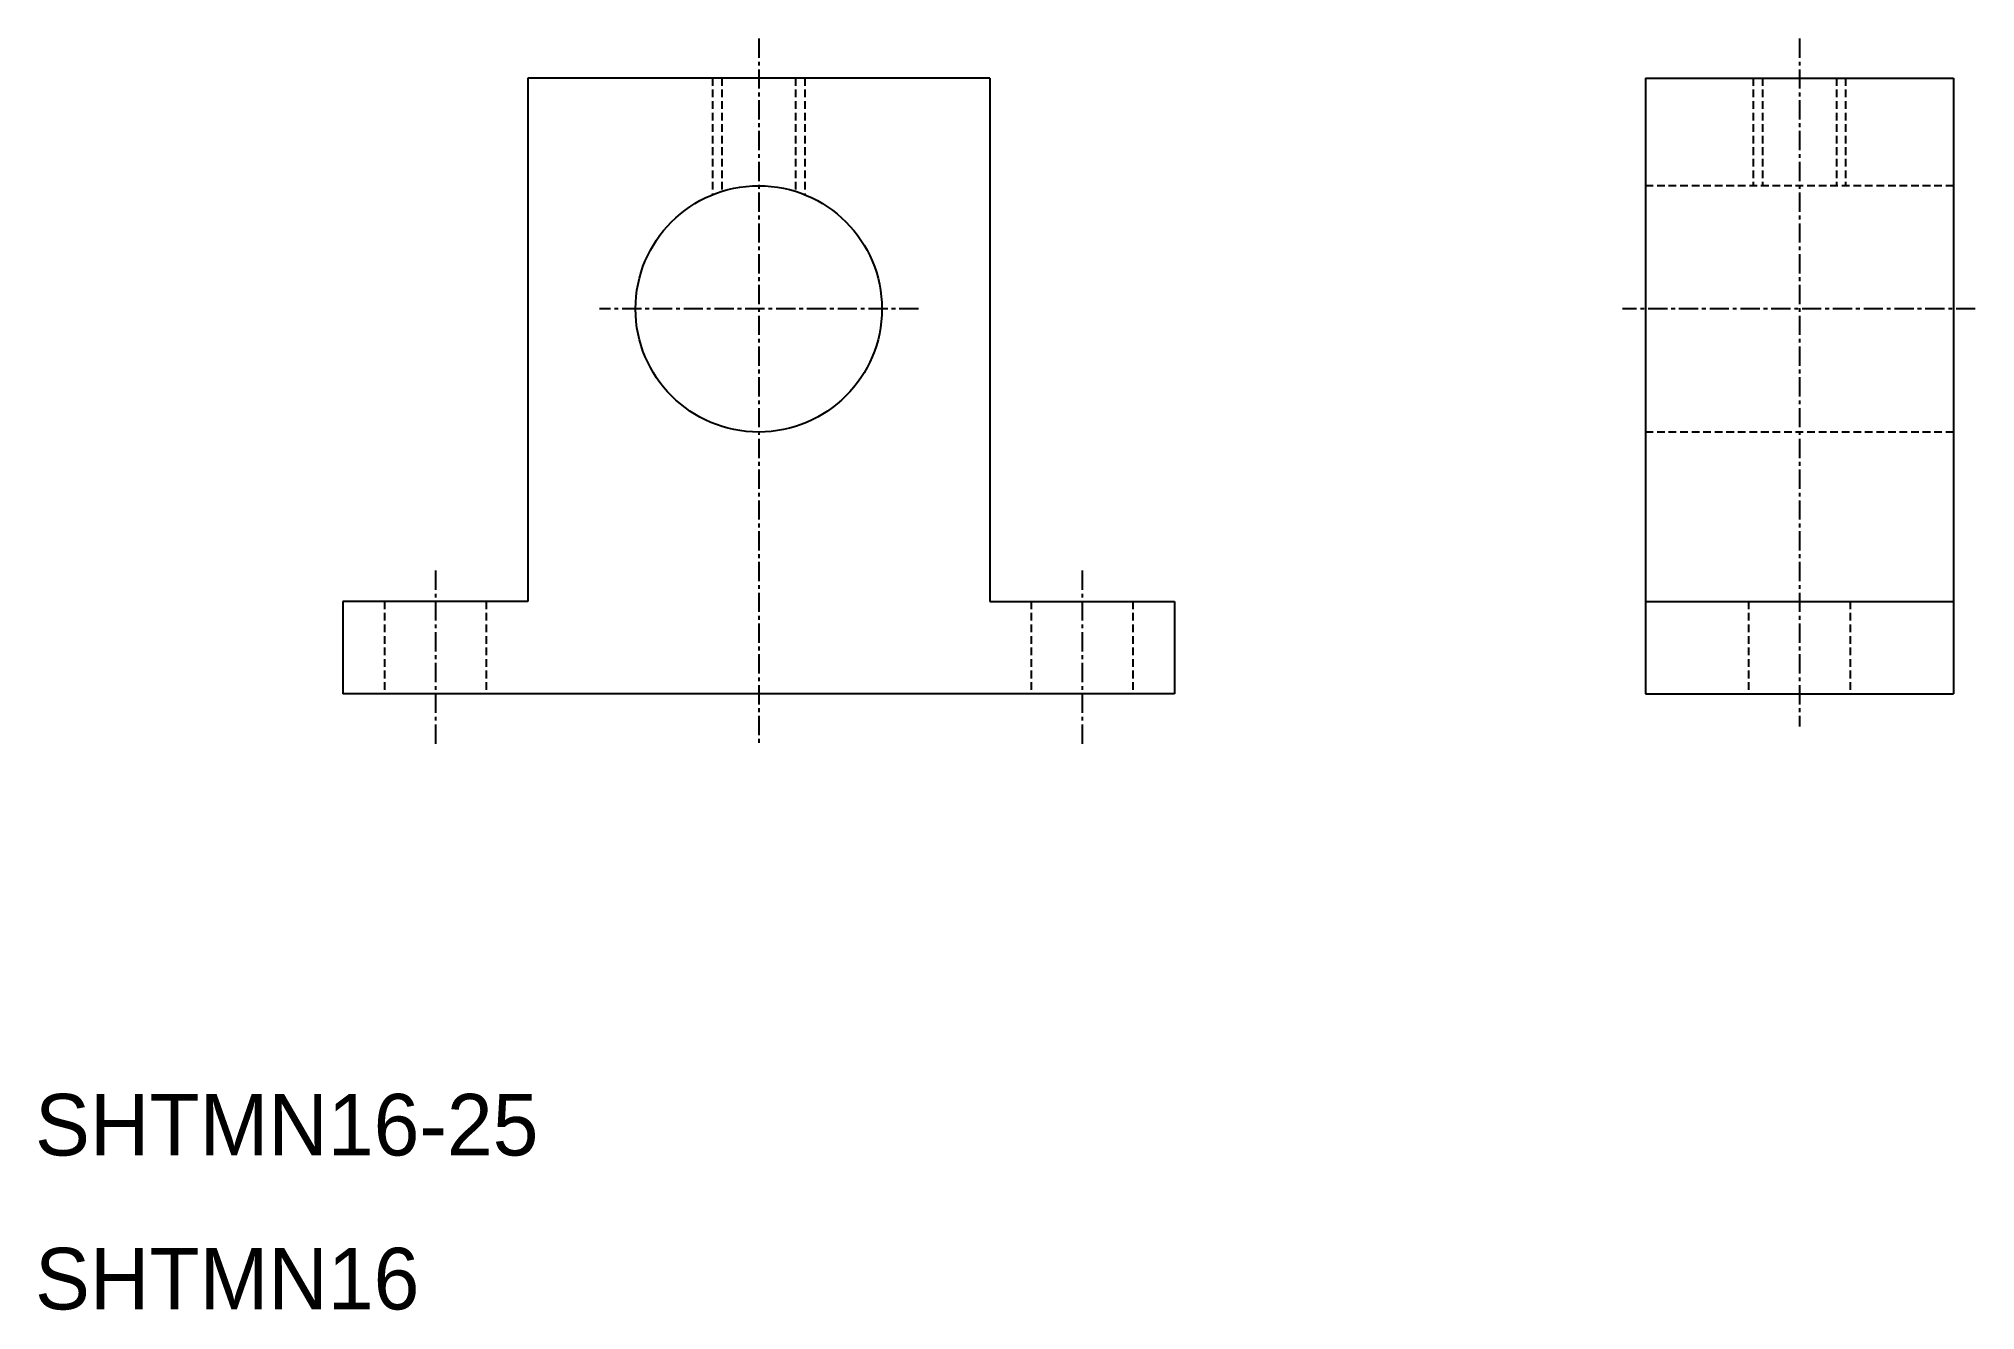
# Model space of a CAD drawing. Extents: x 10 to 136, y 10 to 93.
import ezdxf

# ---------------------------------------------------------------- set-up
doc = ezdxf.new("R2010")
doc.units = 0
doc.linetypes.add('CENTER', pattern=[2, 1.25, -0.25, 0.25, -0.25])
doc.linetypes.add('DASHED', pattern=[0.75, 0.5, -0.25])
doc.layers.get('0').update_dxf_attribs({"linetype": 'CONTINUOUS'})
doc.layers.add('CENTER', color=1, linetype='CENTER')

msp = doc.modelspace()

# ---------------------------------------------------------------- linework, layer by layer
at = {"color": 7, "linetype": 'CONTINUOUS'}
for p, q in [((72, 90), (42, 90)), ((42, 90), (42, 56)), ((72, 90), (72, 56)), ((114.59, 90), (114.59, 50)), ((114.59, 90), (134.59, 90)), ((134.59, 90), (134.59, 50)), ((42, 56), (30, 56)), ((30, 56), (30, 50)), ((72, 56), (84, 56)), ((84, 56), (84, 50)), ((114.59, 56), (134.59, 56)), ((84, 50), (30, 50)), ((57, 50), (57, 50)), ((114.59, 50), (134.59, 50))]:
    msp.add_line(p, q, dxfattribs=at)
at = {"color": 3, "linetype": 'DASHED'}
for p, q in [((54, 90), (54, 82.42)), ((54.6, 90), (54.6, 82.57)), ((59.4, 90), (59.4, 82.57)), ((60, 90), (60, 82.42)), ((121.59, 90), (121.59, 83)), ((122.19, 90), (122.19, 83)), ((126.99, 90), (126.99, 83)), ((127.59, 90), (127.59, 83)), ((134.59, 83), (114.59, 83)), ((134.59, 67), (114.59, 67)), ((32.7, 56), (32.7, 50)), ((39.3, 56), (39.3, 50)), ((74.7, 56), (74.7, 50)), ((81.3, 56), (81.3, 50)), ((121.29, 56), (121.29, 50)), ((127.89, 56), (127.89, 50))]:
    msp.add_line(p, q, dxfattribs=at)
at = {"color": 7, "linetype": 'CONTINUOUS'}
msp.add_circle((57, 75), 8, dxfattribs=at)
at = {"layer": 'CENTER', "color": 1, "linetype": 'CENTER'}
for p, q in [((57, 92.56), (57, 46.69)), ((124.59, 92.56), (124.59, 47.86)), ((67.38, 75), (46.67, 75)), ((136.01, 75), (113.1, 75)), ((36, 58), (36, 46.69)), ((78, 58), (78, 46.69))]:
    msp.add_line(p, q, dxfattribs=at)

# ---------------------------------------------------------------- texts
at = {"color": 7, "linetype": 'CONTINUOUS'}
for s, p in [('SHTMN16-25', (10, 20)), ('SHTMN16', (10, 10))]:
    msp.add_text(s, height=4, dxfattribs=at).set_placement(p)

doc.saveas('drawing.dxf')
